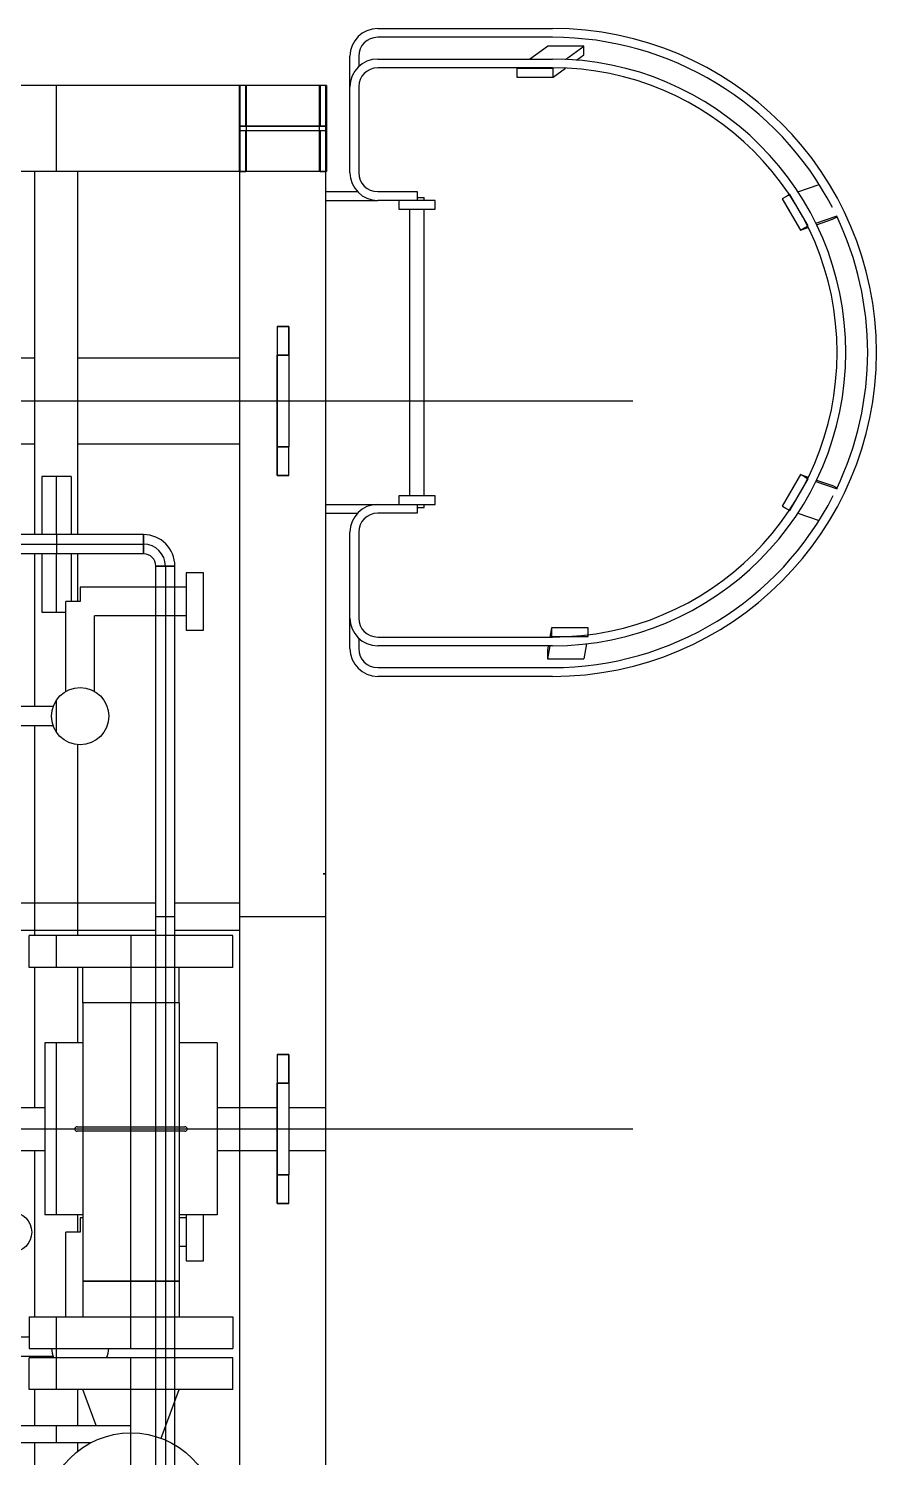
# Model space of a CAD drawing. Header units: inches. Extents: x 295136 to 296247, y 2627183 to 2627409.
# Drawn here: x 295241.784 to 295243.263, y 2627275.639 to 2627278.132 of the extents above; entities that cross this region are included whole.
import ezdxf

# ---------------------------------------------------------------- set-up
doc = ezdxf.new("R2010")
doc.units = ezdxf.units.IN
doc.header["$MEASUREMENT"] = 0
doc.layers.add('EQUIPMENT LAYOUT-EMBED 1_DWG$0$DwgTemplate', color=7, linetype='Continuous')
doc.layers.add('Layout', color=6, linetype='Continuous')

# ---------------------------------------------------------------- blocks, each defined once
blk = doc.blocks.new('A$C55974CAD')
at = {"layer": 'EQUIPMENT LAYOUT-EMBED 1_DWG$0$DwgTemplate', "color": 1, "lineweight": 25}
for p, q in [((45.4425, 7.8858), (45.4425, 6.49)), ((45.5175, 7.8783), (45.5175, 6.49)), ((47.15, 6), (47.15, 6.923)), ((45.826, 6.2967), (45.826, 6.7325)), ((45.874, 6.2967), (45.874, 6.7325)), ((46.5, 6.7325), (46.5, 6.46)), ((46.675, 6.7325), (46.675, 6.5075)), ((46.825, 6.7325), (46.825, 6.5075)), ((45.48, 6.685), (45.48, 6.49)), ((46.75, 6.685), (46.75, 6.15)), ((44.7351, 6.5075), (44.933, 6.5075)), ((44.963, 6.5075), (45.0254, 6.5075)), ((45.0809, 6.5075), (45.0833, 6.5075)), ((45.1525, 6.5075), (45.4425, 6.5075)), ((45.5175, 6.5075), (45.7618, 6.5075)), ((45.8173, 6.5075), (46.1833, 6.5075)), ((46.2167, 6.5075), (46.4833, 6.5075)), ((46.5167, 6.5075), (47.15, 6.5075)), ((45.48, 6.49), (45.48, 6.19)), ((44.9181, 6.4325), (44.933, 6.4325)), ((44.963, 6.4325), (45.0254, 6.4325)), ((45.3, 6.4325), (45.33, 6.4325)), ((45.63, 6.4325), (45.7618, 6.4325)), ((45.8173, 6.4325), (46.1501, 6.4325)), ((46.4, 6.4325), (46.4833, 6.4325)), ((46.5167, 6.4325), (47.15, 6.4325)), ((46.675, 6.4325), (46.675, 6.15)), ((46.825, 6.4325), (46.825, 6.15)), ((45.826, 6.15), (45.826, 6.2633)), ((45.874, 6.15), (45.874, 6.2633)), ((45.4425, 6.19), (45.4425, 6.085)), ((45.48, 6.19), (45.48, 6.085)), ((45.5175, 6.19), (45.5175, 6.085)), ((41.7652, 6.15), (47.3, 6.15)), ((46.75, 6.15), (46.75, 6)), ((47.3, 6.15), (47.15, 6.15)), ((47.15, 6.15), (47.15, 6.14)), ((47.15, 6.14), (47.2215, 6.14)), ((47.2215, 6.14), (47.2215, 6.01)), ((47.2285, 6.14), (47.3, 6.14)), ((47.2285, 6.01), (47.2285, 6.14)), ((45.48, 6.085), (45.48, 6.065)), ((45.4425, 6.065), (45.4425, 6)), ((45.48, 6.065), (45.48, 5.465)), ((45.5175, 6.065), (45.5175, 6)), ((47.15, 6.01), (47.15, 6)), ((47.2215, 6.01), (47.15, 6.01)), ((47.3, 6.01), (47.2285, 6.01)), ((45.925, 6), (45.925, 6.005)), ((45.925, 6.005), (45.925, 6)), ((46.5178, 6), (47.3, 6)), ((46.75, 6), (46.75, 5.8539)), ((47.15, 6), (47.3, 6)), ((47.3, 6), (47.15, 6)), ((46.75, 5.8539), (46.75, 5.8285)), ((46.75, 5.8285), (46.75, 5.465))]:
    blk.add_line(p, q, dxfattribs=at)
at = {"layer": 'EQUIPMENT LAYOUT-EMBED 1_DWG$0$DwgTemplate', "color": 54, "lineweight": 25}
for p, q in [((47.3, 6), (47.3, 7.1093)), ((37.1, 6), (46.5178, 6)), ((46.554, 6), (46.554, 5.945)), ((46.5693, 6), (46.5693, 5.9098)), ((47.0997, 6), (47.0997, 5.9098)), ((47.115, 6), (47.115, 5.945)), ((46.3178, 5.9581), (46.3711, 5.9581)), ((46.3711, 5.9581), (46.521, 5.9581)), ((47.148, 5.9581), (47.2979, 5.9581)), ((47.2979, 5.9581), (47.3512, 5.9581)), ((46.3359, 5.9428), (46.3178, 5.9428)), ((46.521, 5.9428), (46.3711, 5.9428)), ((47.2979, 5.9428), (47.148, 5.9428)), ((47.3512, 5.9428), (47.333, 5.9428)), ((46.2695, 5.605), (46.2695, 5.9098)), ((46.2848, 5.9098), (46.2848, 5.605)), ((46.3229, 5.605), (46.3229, 5.9098)), ((46.3381, 5.9098), (46.3381, 5.605)), ((46.554, 5.8412), (46.554, 5.9098)), ((46.5693, 5.9098), (46.5693, 5.873)), ((47.0997, 5.873), (47.0997, 5.9098)), ((47.115, 5.9098), (47.115, 5.8412)), ((47.3309, 5.605), (47.3309, 5.9098)), ((47.3461, 5.9098), (47.3461, 5.605)), ((47.3842, 5.605), (47.3842, 5.9098)), ((47.3995, 5.9098), (47.3995, 5.605)), ((46.5845, 5.873), (46.5693, 5.873)), ((46.5693, 5.873), (46.5693, 5.8095)), ((46.5845, 5.8095), (46.5845, 5.873)), ((47.0845, 5.873), (47.0845, 5.8095)), ((47.0997, 5.873), (47.0845, 5.873)), ((47.0997, 5.8095), (47.0997, 5.873)), ((46.5693, 5.8412), (46.554, 5.8412)), ((46.5642, 5.8412), (46.5642, 5.8285)), ((46.5845, 5.8539), (47.0845, 5.8539)), ((47.115, 5.8412), (47.0997, 5.8412)), ((47.1048, 5.8412), (47.1048, 5.8285)), ((46.5642, 5.8285), (46.5693, 5.8285)), ((46.5693, 5.8095), (46.5845, 5.8095)), ((46.5845, 5.8285), (47.0845, 5.8285)), ((47.0845, 5.8095), (47.0997, 5.8095)), ((47.0997, 5.8285), (47.1048, 5.8285)), ((47.3147, 5.6671), (47.3147, 5.6036)), ((47.3299, 5.6671), (47.3147, 5.6671)), ((47.3299, 5.6036), (47.3299, 5.6671)), ((47.3299, 5.667), (47.3309, 5.6657)), ((47.3461, 5.6449), (47.369, 5.6138)), ((46.3229, 5.6095), (46.3, 5.6139)), ((46.3, 5.6139), (46.3, 5.5504)), ((46.3153, 5.6139), (46.3, 5.6139)), ((46.3229, 5.6124), (46.3153, 5.6139)), ((46.3543, 5.6064), (46.3381, 5.6095)), ((47.369, 5.5505), (47.369, 5.6138)), ((46.3391, 5.6064), (46.3381, 5.6066)), ((46.3391, 5.6064), (46.3391, 5.5429)), ((46.3543, 5.6064), (46.3391, 5.6064)), ((46.3543, 5.5429), (46.3543, 5.6064)), ((46.3543, 5.5947), (46.3543, 5.6064)), ((46.3543, 5.6064), (46.3543, 5.6064)), ((47.3147, 5.6036), (47.3299, 5.6036)), ((47.3148, 5.6036), (47.3304, 5.5823)), ((47.3299, 5.6037), (47.3309, 5.6024)), ((47.3444, 5.5632), (47.3537, 5.5505)), ((47.3456, 5.5823), (47.369, 5.5505)), ((46.3264, 5.5454), (46.3, 5.5504)), ((46.3391, 5.5429), (46.3543, 5.5429)), ((47.3537, 5.5505), (47.369, 5.5505)), ((46.5664, 5.2042), (46.5588, 5.191)), ((46.5588, 5.191), (46.6138, 5.1592)), ((46.5663, 5.204), (46.563, 5.1983)), ((46.5663, 5.204), (46.5663, 5.204)), ((46.6214, 5.1724), (46.5664, 5.2042)), ((46.6215, 5.1726), (46.5978, 5.1861)), ((47.1026, 5.2042), (47.0476, 5.1724)), ((47.0552, 5.1592), (47.1102, 5.191)), ((47.1025, 5.2043), (47.0808, 5.1917)), ((47.1025, 5.2042), (47.1025, 5.2043)), ((47.1102, 5.191), (47.1026, 5.2042)), ((47.1097, 5.1919), (47.1067, 5.1969)), ((46.5541, 5.1771), (46.5414, 5.1399)), ((46.6138, 5.1592), (46.6214, 5.1724)), ((46.6143, 5.1601), (46.6172, 5.1651)), ((46.6214, 5.1724), (46.6168, 5.1589)), ((46.6215, 5.1726), (46.6214, 5.1725)), ((46.6214, 5.1725), (46.6215, 5.1726)), ((47.0476, 5.1724), (47.0552, 5.1592)), ((47.0476, 5.1723), (47.0522, 5.1589)), ((47.0476, 5.1723), (47.051, 5.1665)), ((47.0476, 5.1723), (47.0476, 5.1723)), ((47.1149, 5.1771), (47.1276, 5.1399)), ((46.6092, 5.1456), (46.5966, 5.1085)), ((46.6118, 5.1444), (46.6024, 5.1167)), ((47.0571, 5.1444), (47.0667, 5.1164)), ((47.0599, 5.1457), (47.0726, 5.1083)), ((46.5979, 5.1088), (46.6024, 5.1167)), ((47.0667, 5.1164), (47.0711, 5.1088))]:
    blk.add_line(p, q, dxfattribs=at)
at = {"layer": 'EQUIPMENT LAYOUT-EMBED 1_DWG$0$DwgTemplate', "color": 7, "lineweight": 25}
for p, q in [((46.4833, 6.3181), (46.4833, 6.7325)), ((46.5167, 6.3181), (46.5167, 6.7325)), ((44.933, 6.692), (44.933, 6.4093)), ((44.963, 6.692), (44.963, 6.34)), ((45.0254, 6.34), (45.0254, 6.5178)), ((45.0254, 6.5178), (45.0809, 6.5178)), ((45.0809, 6.34), (45.0809, 6.5178)), ((45.0969, 6.5178), (45.0969, 6.34)), ((45.1525, 6.5178), (45.0969, 6.5178)), ((45.1525, 6.5178), (45.1525, 6.34)), ((45.7618, 6.34), (45.7618, 6.5178)), ((45.7618, 6.5178), (45.8173, 6.5178)), ((45.8173, 6.34), (45.8173, 6.5178)), ((46.5, 6.46), (46.5, 6.3181)), ((44.963, 6.4008), (45.0254, 6.4241)), ((45.0254, 6.34), (45.0254, 6.4241)), ((45.2143, 6.4241), (45.1525, 6.4241)), ((45.2143, 6.4241), (45.2143, 6.34)), ((45.2143, 6.2558), (45.2143, 6.4241)), ((45.476, 6.4241), (45.2143, 6.4241)), ((45.484, 6.4241), (45.476, 6.4241)), ((45.7, 6.4241), (45.484, 6.4241)), ((45.7, 6.2558), (45.7, 6.4241)), ((45.7, 6.34), (45.7, 6.4241)), ((45.7, 6.4241), (45.7618, 6.4241)), ((44.5191, 6.34), (45.0809, 6.34)), ((44.95, 6.34), (44.963, 6.34)), ((45.0254, 6.2558), (45.0254, 6.34)), ((45.0254, 6.1622), (45.0254, 6.34)), ((45.0809, 6.1622), (45.0809, 6.34)), ((45.0969, 6.34), (45.2143, 6.34)), ((45.0969, 6.34), (45.0969, 6.1622)), ((45.1525, 6.34), (45.1525, 6.1622)), ((45.2143, 6.34), (45.2143, 6.2558)), ((45.2143, 6.34), (45.476, 6.34)), ((45.476, 6.34), (45.484, 6.34)), ((45.484, 6.34), (45.7, 6.34)), ((45.8173, 6.34), (45.7, 6.34)), ((45.7, 6.2558), (45.7, 6.34)), ((45.7618, 6.1622), (45.7618, 6.34)), ((45.8173, 6.1622), (45.8173, 6.34)), ((46.5167, 6.3181), (46.4833, 6.3181)), ((46.4833, 6.3181), (46.5167, 6.3181)), ((46.5, 6.3181), (46.5, 6.3181)), ((46.5, 6.3181), (46.5, 6.3181)), ((44.6381, 6.2967), (45.0254, 6.2967)), ((44.9405, 6.2875), (45.0254, 6.2558)), ((45.0254, 6.2967), (45.0254, 6.2967)), ((45.0254, 6.2967), (45.0809, 6.2967)), ((45.0809, 6.2967), (45.0969, 6.2967)), ((45.0969, 6.2967), (45.8173, 6.2967)), ((45.8173, 6.2967), (46.375, 6.2967)), ((46.375, 6.2967), (46.425, 6.2967)), ((46.425, 6.2967), (46.4619, 6.2967)), ((46.4619, 6.2633), (46.4619, 6.2967)), ((46.4619, 6.2967), (46.4619, 6.2633)), ((44.9375, 6.28), (44.6625, 6.28)), ((44.6711, 6.2633), (44.9289, 6.2633)), ((44.9289, 6.2633), (45.0054, 6.2633)), ((44.9607, 6.28), (44.9375, 6.28)), ((45.0254, 6.28), (44.9607, 6.28)), ((45.0054, 6.2633), (45.0254, 6.2633)), ((45.0809, 6.28), (45.0254, 6.28)), ((45.0254, 6.28), (45.0254, 6.28)), ((45.0254, 6.2633), (45.0254, 6.2633)), ((45.0254, 6.2633), (45.0809, 6.2633)), ((45.0969, 6.28), (45.0809, 6.28)), ((45.0809, 6.2633), (45.0969, 6.2633)), ((45.8173, 6.28), (45.0969, 6.28)), ((45.0969, 6.2633), (45.8173, 6.2633)), ((45.2143, 6.2558), (45.1525, 6.2558)), ((45.476, 6.2558), (45.2143, 6.2558)), ((45.484, 6.2558), (45.476, 6.2558)), ((45.7, 6.2558), (45.484, 6.2558)), ((45.7, 6.2558), (45.7618, 6.2558)), ((46.375, 6.28), (45.8173, 6.28)), ((45.8173, 6.2633), (46.375, 6.2633)), ((46.425, 6.28), (46.375, 6.28)), ((46.375, 6.2633), (46.425, 6.2633)), ((46.4619, 6.28), (46.425, 6.28)), ((46.425, 6.2633), (46.4619, 6.2633)), ((46.4619, 6.28), (46.4619, 6.28)), ((46.4619, 6.28), (46.4619, 6.28)), ((45.0254, 6.1622), (45.0809, 6.1622)), ((45.1525, 6.1622), (45.0969, 6.1622)), ((45.7618, 6.1622), (45.8173, 6.1622)), ((47.15, 6.151), (47.3, 6.151)), ((47.15, 6.151), (47.3, 6.151)), ((47.3, 6.139), (47.15, 6.139)), ((47.3, 6.139), (47.15, 6.139)), ((47.221, 6), (47.221, 6.15)), ((47.221, 6), (47.221, 6.15)), ((47.229, 6.15), (47.229, 6)), ((47.229, 6), (47.229, 6.15)), ((46.67, 6.085), (46.62, 6.085)), ((46.62, 6.085), (46.67, 6.085)), ((46.62, 6.085), (46.62, 6.065)), ((46.62, 6.065), (46.62, 6.085)), ((46.67, 6.065), (46.67, 6.085)), ((46.67, 6.085), (46.67, 6.065)), ((46.67, 6.085), (46.83, 6.085)), ((46.83, 6.085), (46.67, 6.085)), ((46.67, 6.065), (46.67, 6.085)), ((46.83, 6.085), (46.83, 6.065)), ((46.83, 6.065), (46.83, 6.085)), ((46.88, 6.085), (46.83, 6.085)), ((46.88, 6.085), (46.83, 6.085)), ((46.83, 6.065), (46.83, 6.085)), ((46.88, 6.065), (46.88, 6.085)), ((46.88, 6.085), (46.88, 6.065)), ((46.62, 6.065), (46.67, 6.065)), ((46.62, 6.065), (46.67, 6.065)), ((46.83, 6.065), (46.67, 6.065)), ((46.83, 6.065), (46.67, 6.065)), ((46.83, 6.065), (46.88, 6.065)), ((46.88, 6.065), (46.83, 6.065)), ((47.15, 6.011), (47.3, 6.011)), ((47.15, 6.011), (47.3, 6.011))]:
    blk.add_line(p, q, dxfattribs=at)
at = {"layer": 'EQUIPMENT LAYOUT-EMBED 1_DWG$0$DwgTemplate', "color": 5, "lineweight": 25}
for p, q in [((45.0833, 6.4758), (45.0833, 6.6049)), ((46.1833, 6.4758), (46.1833, 6.6049)), ((46.2167, 6.4758), (46.2167, 6.6049)), ((45.1167, 6.5178), (45.1167, 6.5424)), ((45.1525, 6.4537), (45.3, 6.4537)), ((45.3, 6.4287), (45.3, 6.4537)), ((46.2433, 6.4537), (46.4, 6.4537)), ((46.4, 6.4287), (46.4, 6.4537)), ((45.325, 6.4287), (45.3, 6.4287)), ((45.325, 6.4241), (45.325, 6.4287)), ((46.425, 6.4287), (46.4, 6.4287)), ((46.425, 6.2437), (46.425, 6.4287)), ((46.2433, 6.4037), (46.375, 6.4037)), ((46.375, 6.2437), (46.375, 6.4037)), ((45.275, 6.2437), (45.275, 6.2558)), ((45.325, 6.2437), (45.325, 6.2558)), ((45.25, 6.2437), (45.25, 6.2137)), ((45.33, 6.2437), (45.25, 6.2437)), ((46.35, 6.2437), (46.35, 6.2137)), ((46.45, 6.2437), (46.35, 6.2437)), ((46.45, 6.2137), (46.45, 6.2437)), ((45.25, 6.2137), (45.33, 6.2137)), ((46.35, 6.2137), (46.45, 6.2137)), ((45.4, 6.085), (45.35, 6.085)), ((45.35, 6.085), (45.4, 6.085)), ((45.35, 6.085), (45.35, 6.065)), ((45.35, 6.065), (45.35, 6.085)), ((45.4, 6.065), (45.4, 6.085)), ((45.4, 6.085), (45.4, 6.065)), ((45.4, 6.085), (45.56, 6.085)), ((45.56, 6.085), (45.4, 6.085)), ((45.4, 6.065), (45.4, 6.085)), ((45.61, 6.085), (45.56, 6.085)), ((45.61, 6.085), (45.56, 6.085)), ((45.56, 6.085), (45.56, 6.065)), ((45.56, 6.065), (45.56, 6.085)), ((45.56, 6.065), (45.56, 6.085)), ((45.61, 6.065), (45.61, 6.085)), ((45.61, 6.085), (45.61, 6.065)), ((45.35, 6.065), (45.4, 6.065)), ((45.35, 6.065), (45.4, 6.065)), ((45.56, 6.065), (45.4, 6.065)), ((45.56, 6.065), (45.4, 6.065)), ((45.56, 6.065), (45.61, 6.065)), ((45.61, 6.065), (45.56, 6.065)), ((47.15, 5.999), (47.15, 6)), ((47.15, 5.999), (47.15, 6)), ((47.3, 5.999), (47.15, 5.999)), ((47.3, 5.999), (47.15, 5.999)), ((47.3, 6), (47.3, 5.999)), ((47.3, 5.999), (47.3, 6))]:
    blk.add_line(p, q, dxfattribs=at)
at = {"layer": 'EQUIPMENT LAYOUT-EMBED 1_DWG$0$DwgTemplate', "color": 3, "lineweight": 25}
for p, q in [((45.33, 6.4241), (45.33, 6.49)), ((45.63, 6.49), (45.33, 6.49)), ((45.63, 6.4241), (45.63, 6.49)), ((46.4833, 6.4954), (46.3817, 6.4954)), ((46.3817, 6.4954), (46.3817, 6.4537)), ((46.6183, 6.4954), (46.5167, 6.4954)), ((46.6183, 6.4446), (46.6183, 6.4954)), ((46.5167, 6.47), (46.4833, 6.47)), ((45.476, 6.246), (45.476, 6.434)), ((45.484, 6.434), (45.484, 6.246)), ((46.4833, 6.4446), (46.4, 6.4446)), ((46.6183, 6.4446), (46.5167, 6.4446)), ((45.33, 6.19), (45.33, 6.2558)), ((45.63, 6.19), (45.63, 6.2558)), ((45.63, 6.19), (45.33, 6.19))]:
    blk.add_line(p, q, dxfattribs=at)
at = {"layer": 'EQUIPMENT LAYOUT-EMBED 1_DWG$0$DwgTemplate', "color": 9, "lineweight": 25}
for p, q in [((44.933, 6.47), (44.963, 6.47)), ((45.0254, 6.47), (45.1525, 6.47)), ((45.33, 6.47), (45.63, 6.47)), ((45.7618, 6.47), (45.8173, 6.47)), ((46.1718, 6.47), (46.2282, 6.47)), ((46.3817, 6.47), (46.4833, 6.47)), ((46.5167, 6.47), (46.6183, 6.47)), ((47.15, 6.47), (47.3, 6.47)), ((45.85, 6.2633), (45.85, 6.2967)), ((45.85, 6), (45.85, 6.15))]:
    blk.add_line(p, q, dxfattribs=at)
at = {"layer": 'EQUIPMENT LAYOUT-EMBED 1_DWG$0$DwgTemplate', "color": 5, "lineweight": 25}
for centre, radius in [((45.3, 6.5481), 0.035), ((46.2, 6.4287), 0.05)]:
    blk.add_circle(centre, radius, dxfattribs=at)
at = {"layer": 'EQUIPMENT LAYOUT-EMBED 1_DWG$0$DwgTemplate', "color": 7, "lineweight": 25}
blk.add_circle((44.8, 6.34), 0.15, dxfattribs=at)
at = {"layer": 'EQUIPMENT LAYOUT-EMBED 1_DWG$0$DwgTemplate', "color": 5, "lineweight": 25}
for start, end in [(93.5271, 112.4279), (247.5721, 266.4729)]:
    blk.add_arc((45.1, 6.4287), 0.05, start, end, dxfattribs=at)
at = {"layer": 'EQUIPMENT LAYOUT-EMBED 1_DWG$0$DwgTemplate', "color": 3, "lineweight": 25}
for centre, start, end in [((45.48, 6.434), 0, 180), ((45.48, 6.246), 180, 0)]:
    blk.add_arc(centre, 0.004, start, end, dxfattribs=at)
at = {"layer": 'EQUIPMENT LAYOUT-EMBED 1_DWG$0$DwgTemplate', "color": 7, "lineweight": 25}
for radius in [0.0381, 0.0548, 0.0214]:
    blk.add_arc((46.4619, 6.3181), radius, 270, 0, dxfattribs=at)
at = {"layer": 'EQUIPMENT LAYOUT-EMBED 1_DWG$0$DwgTemplate', "color": 54, "lineweight": 25}
for centre, radius, start, end in [((46.3178, 5.9098), 0.0483, 90, 180), ((46.3711, 5.9098), 0.0483, 90, 180), ((46.521, 5.9098), 0.0483, 0, 90), ((47.148, 5.9098), 0.0483, 90, 180), ((47.2979, 5.9098), 0.0483, 0, 90), ((47.3512, 5.9098), 0.0483, 0, 90), ((46.3178, 5.9098), 0.033, 90, 180), ((46.3711, 5.9098), 0.033, 90, 180), ((46.521, 5.9098), 0.033, 0, 90), ((47.148, 5.9098), 0.033, 90, 180), ((47.2979, 5.9098), 0.033, 0, 90), ((47.3512, 5.9098), 0.033, 0, 90), ((46.8345, 5.605), 0.565, 180, 0), ((46.8345, 5.605), 0.5497, 180, 242.9757), ((46.8345, 5.605), 0.5116, 180, 0), ((46.8345, 5.605), 0.4964, 180, 0), ((46.8345, 5.605), 0.5497, 297.361, 0), ((46.8345, 5.605), 0.5497, 244.4014, 295.6053)]:
    blk.add_arc(centre, radius, start, end, dxfattribs=at)

msp = doc.modelspace()

# ---------------------------------------------------------------- block references
at = {"layer": 'Layout', "rotation": 90}
msp.add_blockref('A$C55974CAD', (295248.3027, 2627230.7321), dxfattribs=at)

doc.saveas('drawing.dxf')
